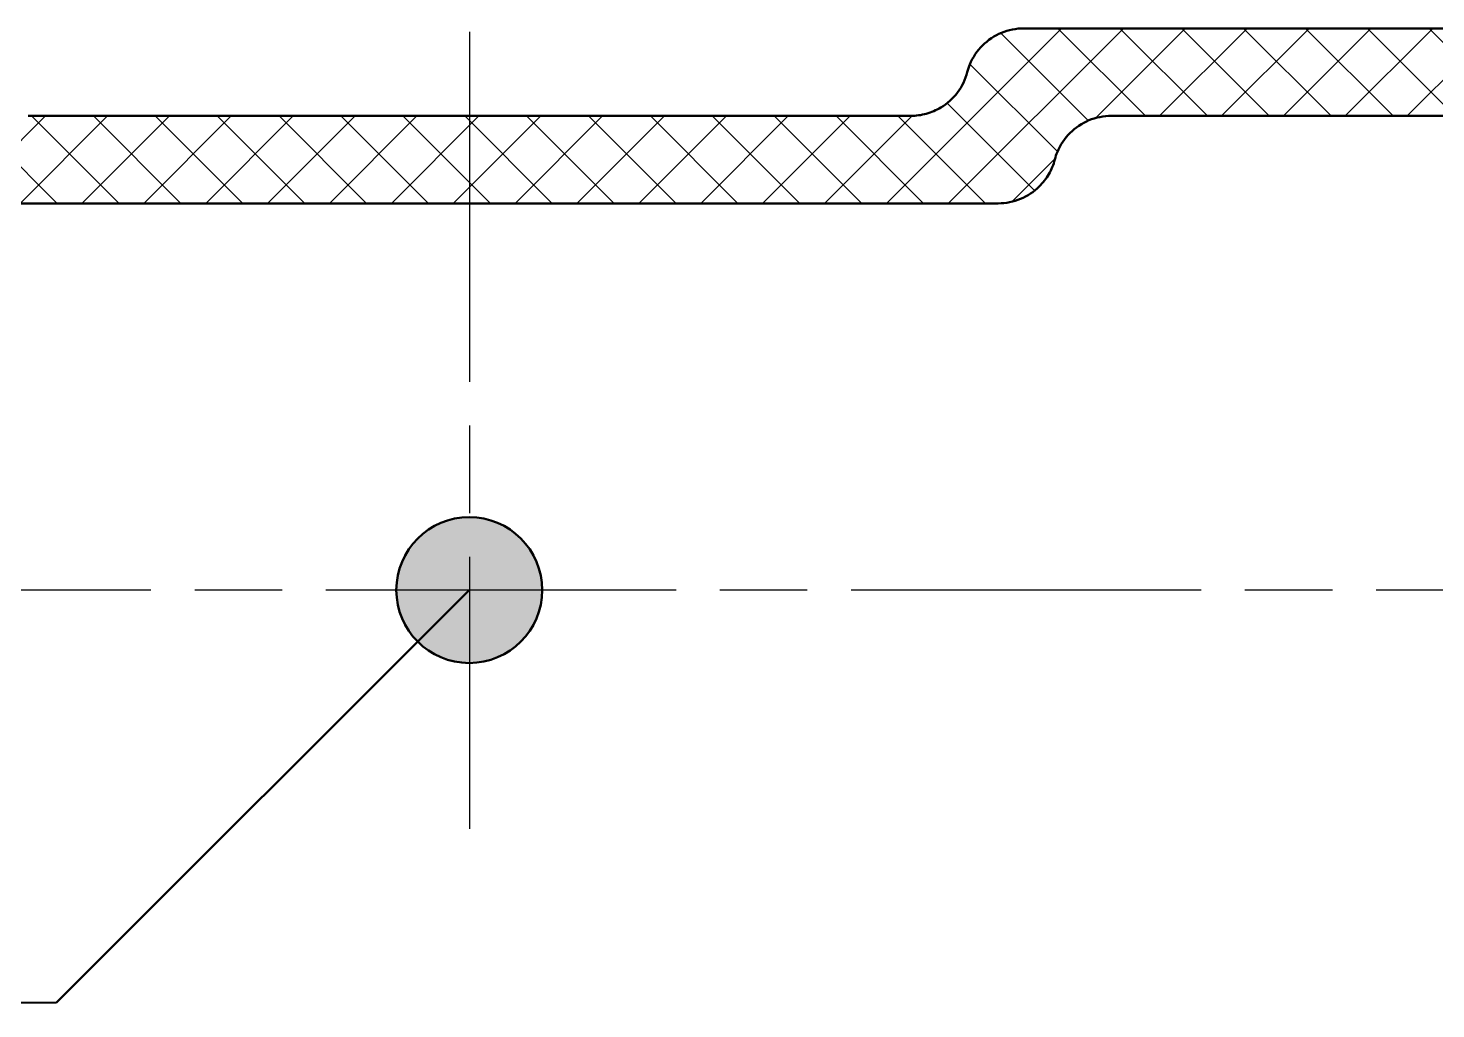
# Model space of a CAD drawing. Header units: inches. Extents: x -14 to 5184, y -66 to 1689.
# Drawn here: x 1532.1 to 1580.36, y 1429.84 to 1463.47 of the extents above; entities that cross this region are included whole.
import ezdxf

# ---------------------------------------------------------------- set-up
doc = ezdxf.new("R2010")
doc.units = ezdxf.units.IN
doc.header["$MEASUREMENT"] = 0
doc.linetypes.add('ACAD_ISO08W100', pattern=[36, 24, -3, 6, -3])
for name, color, linetype, lineweight in [('Видимый контур (ГОСТ)', 7, 'Continuous', 50), ('Осевая линия (ГОСТ)', 7, 'ACAD_ISO08W100', 25), ('Штриховка (ГОСТ)', 7, 'Continuous', 18)]:
    doc.layers.add(name, color=color, linetype=linetype, lineweight=lineweight)

msp = doc.modelspace()

# ---------------------------------------------------------------- hatches: boundary and pattern name
at = {"layer": 'Видимый контур (ГОСТ)', "ltscale": 0.5}
h = msp.add_hatch(color=9, dxfattribs=at)
h.dxf.hatch_style = 1
h.paths.add_polyline_path([(1549.724342736524, 1444.199546236656, 1), (1544.724342736524, 1444.199546236656, 1)])
at = {"layer": 'Штриховка (ГОСТ)'}
h = msp.add_hatch(dxfattribs=at)
h.set_pattern_fill('ANSI37', color=256, scale=12, style=0, double=1)
h.set_pattern_definition([(45, (-1905.138115365976, 737.9076750368969), (-1.060660171779821, 1.060660171779821), []), (135, (-1905.138115365976, 737.9076750368969), (-1.060660171779821, -1.060660171779821), [])])
edge = h.paths.add_edge_path()
edge.add_spline(control_points=[(1530.168243395392, 1461.960338053686), (1530.213251265065, 1461.786022979134), (1530.281590452731, 1461.61858045127), (1530.461223269121, 1461.306526195426), (1530.571697219294, 1461.16333839029), (1530.885187364654, 1460.853935403127), (1531.104503268512, 1460.708949229961), (1531.586365825873, 1460.511204814668), (1531.844305608271, 1460.460337116422), (1532.104735240905, 1460.460337116444)], knot_values=[-0.2642768652577832, -0.2642768652577832, -0.2642768652577832, -0.2642768652577832, -0.2102673215575993, -0.2102673215575993, -0.1562577806782185, -0.1562577806782185, -0.07812888978880389, -0.07812888978880389, 0, 0, 0, 0], degree=3, periodic=0)
edge.add_line((1532.104735240905, 1460.460337116444), (1562.358767791552, 1460.460337116422))
edge.add_spline(control_points=[(1562.358767791552, 1460.460337116422), (1562.538799579107, 1460.460337116422), (1562.71800986952, 1460.484645701292), (1563.065063223689, 1460.580561019382), (1563.231322659553, 1460.651730084832), (1563.609273236603, 1460.877915042982), (1563.804484391136, 1461.054020311683), (1564.116415060572, 1461.471145804209), (1564.230152341818, 1461.708178084631), (1564.29525963706, 1461.960338053686)], knot_values=[-0.264276865797702, -0.264276865797702, -0.264276865797702, -0.264276865797702, -0.2102673294062488, -0.2102673294062488, -0.1562577926872756, -0.1562577926872756, -0.07812889919776143, -0.07812889919776143, 0, 0, 0, 0], degree=3, periodic=0)
edge.add_spline(control_points=[(1564.29525963706, 1461.960338053686), (1564.319342413291, 1462.053610429487), (1564.349959896928, 1462.143543922649), (1564.478449132549, 1462.453744431818), (1564.643004894489, 1462.70001958922), (1564.992071146933, 1463.049085910373), (1565.238346223892, 1463.213641697391), (1565.694423212756, 1463.402555009733), (1565.984924442594, 1463.4603393123), (1566.231751516226, 1463.4603393123)], knot_values=[0.3435612757526625, 0.3435612757526625, 0.3435612757526625, 0.3435612757526625, 0.3702407085215967, 0.3702407085215967, 0.4442888566842439, 0.4442888566842439, 0.5183369916086891, 0.5183369916086891, 0.5923851136984045, 0.5923851136984045, 0.5923851136984045, 0.5923851136984045], degree=3, periodic=0)
edge.add_line((1566.231751516226, 1463.4603393123), (1612.231751516226, 1463.4603393123))
edge.add_line((1612.231751516226, 1463.4603393123), (1612.231751516226, 1460.460338476248))
edge.add_line((1612.231751516226, 1460.460338476248), (1569.231751516226, 1460.460338476248))
edge.add_spline(control_points=[(1569.231751516226, 1460.460338476248), (1568.984924434507, 1460.460338476248), (1568.694423194164, 1460.402554176757), (1568.238346199045, 1460.213640874608), (1567.992071121903, 1460.049085101273), (1567.643004876786, 1459.700018809995), (1567.47844912001, 1459.453743678145), (1567.349960356412, 1459.143544325703), (1567.319343243028, 1459.053612186329), (1567.295260624792, 1458.960341191586)], knot_values=[0.5923850901239238, 0.5923850901239238, 0.5923850901239238, 0.5923850901239238, 0.6664332146396063, 0.6664332146396063, 0.7404813477014032, 0.7404813477014032, 0.8145294898352419, 0.8145294898352419, 0.8412085538394511, 0.8412085538394511, 0.8412085538394511, 0.8412085538394511], degree=3, periodic=0)
edge.add_spline(control_points=[(1567.295260624792, 1458.960341191586), (1567.25025257435, 1458.786026854377), (1567.181913391988, 1458.618585056451), (1567.002280930032, 1458.306532136894), (1566.891807320659, 1458.1633449217), (1566.578317646962, 1457.853942401167), (1566.35900174042, 1457.708956226746), (1565.877139178198, 1457.511211809929), (1565.619199393351, 1457.460344111133), (1565.358769758414, 1457.460344111133)], knot_values=[-0.264276466283042, -0.264276466283042, -0.264276466283042, -0.264276466283042, -0.2102671231985312, -0.2102671231985312, -0.1562577821830993, -0.1562577821830993, -0.07812889048123738, -0.07812889048123738, 0, 0, 0, 0], degree=3, periodic=0)
edge.add_line((1565.358769758414, 1457.460344111133), (1529.104733274038, 1457.460344111133))
edge.add_spline(control_points=[(1529.104733274038, 1457.460344111133), (1528.924702153527, 1457.460344111133), (1528.745492520953, 1457.484652515702), (1528.398440356786, 1457.580567131805), (1528.23218143576, 1457.651735682076), (1527.854230975985, 1457.877919544225), (1527.659019466714, 1458.054024425269), (1527.347087961612, 1458.471149298062), (1527.233350206395, 1458.708181351907), (1527.16824240766, 1458.960341191586)], knot_values=[-0.2642764667675688, -0.2642764667675688, -0.2642764667675688, -0.2642764667675688, -0.2102671305059065, -0.2102671305059065, -0.1562577938961731, -0.1562577938961731, -0.07812889937950741, -0.07812889937950741, 0, 0, 0, 0], degree=3, periodic=0)
edge.add_spline(control_points=[(1527.16824240766, 1458.960341191586), (1527.144159789423, 1459.053612186329), (1527.113542676039, 1459.143544325703), (1526.985053912441, 1459.453743678145), (1526.820498155666, 1459.700018809995), (1526.471431910548, 1460.049085101273), (1526.225156833406, 1460.213640874608), (1525.769079838288, 1460.402554176757), (1525.478578597945, 1460.460338476248), (1525.231751516226, 1460.460338476248)], knot_values=[0.3435616264083963, 0.3435616264083963, 0.3435616264083963, 0.3435616264083963, 0.3702406904126057, 0.3702406904126057, 0.4442888325464448, 0.4442888325464448, 0.518336965608242, 0.518336965608242, 0.592385090123924, 0.592385090123924, 0.592385090123924, 0.592385090123924], degree=3, periodic=0)
edge.add_line((1525.231751516226, 1460.460338476248), (1482.231751516226, 1460.460338476248))
edge.add_line((1482.231751516226, 1460.460338476248), (1482.231751516226, 1463.4603393123))
edge.add_line((1482.231751516226, 1463.4603393123), (1528.231751516226, 1463.4603393123))
edge.add_spline(control_points=[(1528.231751516226, 1463.4603393123), (1528.478578589858, 1463.4603393123), (1528.769079819696, 1463.402555009733), (1529.225156808559, 1463.213641697391), (1529.471431885519, 1463.049085910373), (1529.820498137963, 1462.70001958922), (1529.985053899903, 1462.453744431818), (1530.113543135524, 1462.143543922649), (1530.144160619161, 1462.053610429487), (1530.168243395392, 1461.960338053686)], knot_values=[0.5923851136984051, 0.5923851136984051, 0.5923851136984051, 0.5923851136984051, 0.6664332357881205, 0.6664332357881205, 0.7404813707125657, 0.7404813707125657, 0.8145295188752139, 0.8145295188752139, 0.8412089516441463, 0.8412089516441463, 0.8412089516441463, 0.8412089516441463], degree=3, periodic=0)

# ---------------------------------------------------------------- linework, layer by layer
at = {"layer": 'Видимый контур (ГОСТ)'}
for p, q in [((1566.231751516226, 1463.4603393123), (1612.231751516226, 1463.4603393123)), ((1532.104735240905, 1460.460337116444), (1562.358767791547, 1460.460337116445)), ((1612.231751516226, 1460.460338476248), (1569.231751516226, 1460.460338476248)), ((1565.358769758414, 1457.460344111133), (1529.104733274038, 1457.460344111133))]:
    msp.add_line(p, q, dxfattribs=at)
at = {"layer": 'Видимый контур (ГОСТ)', "ltscale": 0.5}
for p, q in [((1547.220369431205, 1444.197901070659), (1533.078233807474, 1430.055765446927)), ((1533.078233807474, 1430.055765446927), (1449.132771475645, 1429.841938943661))]:
    msp.add_line(p, q, dxfattribs=at)
msp.add_circle((1547.224342736524, 1444.199546236656), 2.5, dxfattribs=at)
at = {"layer": 'Видимый контур (ГОСТ)'}
for points, knots in [([(1564.29525963706, 1461.960338053686), (1564.319342413291, 1462.053610429487), (1564.349959896928, 1462.143543922649), (1564.478449132549, 1462.453744431818), (1564.643004894489, 1462.70001958922), (1564.992071146933, 1463.049085910373), (1565.238346223892, 1463.213641697391), (1565.694423212756, 1463.402555009733), (1565.984924442594, 1463.4603393123), (1566.231751516226, 1463.4603393123)], [0.3435612757526625, 0.3435612757526625, 0.3435612757526625, 0.3435612757526625, 0.3702407085215967, 0.3702407085215967, 0.4442888566842439, 0.4442888566842439, 0.5183369916086891, 0.5183369916086891, 0.5923851136984045, 0.5923851136984045, 0.5923851136984045, 0.5923851136984045]), ([(1562.358767791552, 1460.460337116422), (1562.538799579107, 1460.460337116422), (1562.71800986952, 1460.484645701292), (1563.065063223689, 1460.580561019383), (1563.231322659553, 1460.651730084832), (1563.609273236603, 1460.877915042982), (1563.804484391135, 1461.054020311683), (1564.116415060572, 1461.471145804209), (1564.230152341817, 1461.708178084631), (1564.29525963706, 1461.960338053686)], [-0.264276865797702, -0.264276865797702, -0.264276865797702, -0.264276865797702, -0.2102673294062488, -0.2102673294062488, -0.1562577926872756, -0.1562577926872756, -0.07812889919776143, -0.07812889919776143, 0, 0, 0, 0]), ([(1569.231751516226, 1460.460338476248), (1568.984924434507, 1460.460338476248), (1568.694423194164, 1460.402554176757), (1568.238346199045, 1460.213640874608), (1567.992071121903, 1460.049085101273), (1567.643004876786, 1459.700018809995), (1567.47844912001, 1459.453743678145), (1567.349960356412, 1459.143544325703), (1567.319343243028, 1459.05361218633), (1567.295260624792, 1458.960341191586)], [0.5923850901239238, 0.5923850901239238, 0.5923850901239238, 0.5923850901239238, 0.6664332146396063, 0.6664332146396063, 0.7404813477014032, 0.7404813477014032, 0.8145294898352419, 0.8145294898352419, 0.8412085538394511, 0.8412085538394511, 0.8412085538394511, 0.8412085538394511]), ([(1567.295260624792, 1458.960341191586), (1567.25025257435, 1458.786026854377), (1567.181913391988, 1458.618585056451), (1567.002280930032, 1458.306532136895), (1566.891807320659, 1458.1633449217), (1566.578317646962, 1457.853942401167), (1566.35900174042, 1457.708956226746), (1565.877139178198, 1457.511211809929), (1565.619199393351, 1457.460344111133), (1565.358769758413, 1457.460344111133)], [-0.264276466283042, -0.264276466283042, -0.264276466283042, -0.264276466283042, -0.2102671231985312, -0.2102671231985312, -0.1562577821830993, -0.1562577821830993, -0.07812889048123738, -0.07812889048123738, 0, 0, 0, 0])]:
    msp.add_open_spline(points, degree=3, knots=knots, dxfattribs=at)
at = {"layer": 'Осевая линия (ГОСТ)', "linetype": 'ACAD_ISO08W100', "ltscale": 0.5}
for p, q in [((1547.22797708126, 1571.339626877857), (1547.230089330359, 1436.011149365766)), ((1644.312644078749, 1444.186385907147), (1450.1360413943, 1444.212706566165))]:
    msp.add_line(p, q, dxfattribs=at)

doc.saveas('drawing.dxf')
